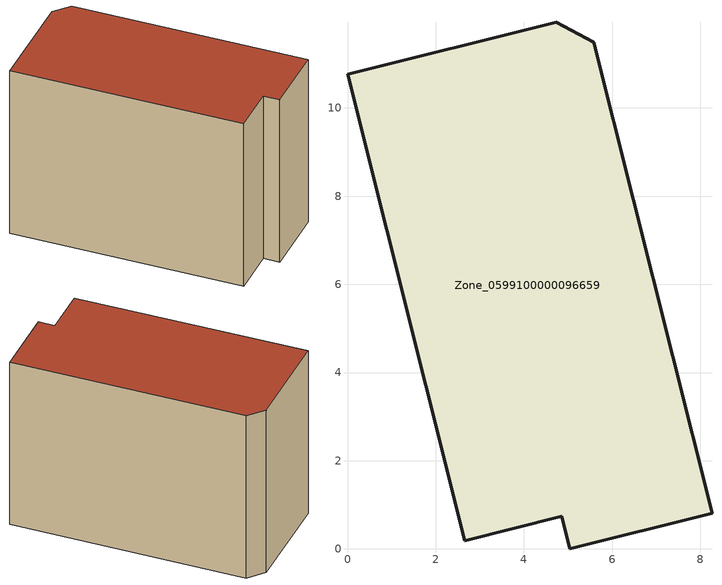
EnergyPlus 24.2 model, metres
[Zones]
Zone_0599100000096659
 floor ground (C_G): 2.66,0.19 0,10.76 4.73,11.95 5.59,11.48 8.27,0.81 5.04,0 4.86,0.74 z0
 wall outside (C_F): 0,10.76 2.66,0.19 4.86,0.74 5.04,0 8.27,0.81 5.59,11.48 4.73,11.95 0,10.76 z0:8.49
 roof outside (C_R): 8.27,0.81 5.59,11.48 4.73,11.95 0,10.76 2.66,0.19 4.86,0.74 5.04,0 z8.49
[BUILDING]
Pand.0599100000096659: North Axis=0; Terrain=City; Loads Convergence Tolerance Value=0.04; Temperature Convergence Tolerance Value=0.4; Solar Distribution=FullExterior; Maximum Number of Warmup Days=25; Minimum Number of Warmup Days=1
[Site:Location]
Rotterdam.The.Hague.AP_ZH_NLD Design_Conditions: Latitude=51.96; Longitude=4.45; Time Zone=1; Elevation=-4.5
[SITE:GROUNDTEMPERATURE:BUILDINGSURFACE]
18, 18, 18, 18, 18, 18, 18, 18, 18, 18, 18, 18
[MATERIAL] Thermal Absorptance=0.9; Solar Absorptance=0.7; Visible Absorptance=0.7
Name | Roughness | Thickness | Conductivity | Density | Specific Heat
G.TC.1975-1991 | MediumSmooth | 0.15 | 0.288461 | 540 | 1210
F.TC.1975-1991 | Rough | 0.3 | 0.230769 | 1920 | 840
R.TC.1975-1991 | MediumRough | 0.2 | 0.153846 | 1500 | 1000
[CONSTRUCTION]
C_G: G.TC.1975-1991
C_F: F.TC.1975-1991
C_R: R.TC.1975-1991
[ZONE]
Zone_0599100000096659: Type=1; Multiplier=1; Ceiling Height=Autocalculate; Volume=Autocalculate; Floor Area=autocalculate; Part of Total Floor Area=Yes
[ZONEINFILTRATION:DESIGNFLOWRATE]
Infil_Zone_0599100000096659: Zone or ZoneList or Space or SpaceList=Zone_0599100000096659; Schedule=AlwaysOn; Design Flow Rate Calculation Method=Flow/Area; Flow Rate per Floor Area=0.003; Constant Term Coefficient=1; Temperature Term Coefficient=0; Velocity Term Coefficient=0; Velocity Squared Term Coefficient=0
[HVACTEMPLATE:ZONE:IDEALLOADSAIRSYSTEM]
Zone_0599100000096659: Maximum Heating Supply Air Temperature=50; Minimum Cooling Supply Air Temperature=13; Maximum Heating Supply Air Humidity Ratio=0.0156; Minimum Cooling Supply Air Humidity Ratio=0.0077; Heating Limit=NoLimit; Cooling Limit=NoLimit; Dehumidification Control Type=ConstantSensibleHeatRatio; Cooling Sensible Heat Ratio=0.7; Dehumidification Setpoint=60; Humidification Control Type=None; Humidification Setpoint=30; Outdoor Air Method=None; Outdoor Air Flow Rate per Person=0.00944; Outdoor Air Flow Rate per Zone Floor Area=0; Outdoor Air Flow Rate per Zone=0; Demand Controlled Ventilation Type=None; Outdoor Air Economizer Type=NoEconomizer; Heat Recovery Type=None; Sensible Heat Recovery Effectiveness=0.7; Latent Heat Recovery Effectiveness=0.65
[ZONECONTROL:THERMOSTAT]
ThermostatControl_Zone_0599100000096659: Zone or ZoneList=Zone_0599100000096659; Control Type Schedule=DualSetpointControlType; Control 1=Thermostat_Zone_0599100000096659; Temperature Difference Between Cutout And Setpoint=0
[THERMOSTATSETPOINT:DUALSETPOINT]
Thermostat_Zone_0599100000096659: Heating Setpoint Temperature Schedule=HeatingSetpoint_Zone_0599100000096659; Cooling Setpoint Temperature Schedule=CoolingSetpoint_Zone_0599100000096659
[SCHEDULE:COMPACT]
HeatingSetpoint_Zone_0599100000096659: Through: 12/31, For: AllDays, Until: 24:00, 21
CoolingSetpoint_Zone_0599100000096659: Through: 12/31, For: AllDays, Until: 24:00, 24
DualSetpointControlType: Through: 12/31, For: AllDays, Until: 24:00, 4
AlwaysOn: Through: 12/31, For: AllDays, Until: 24:00, 1
